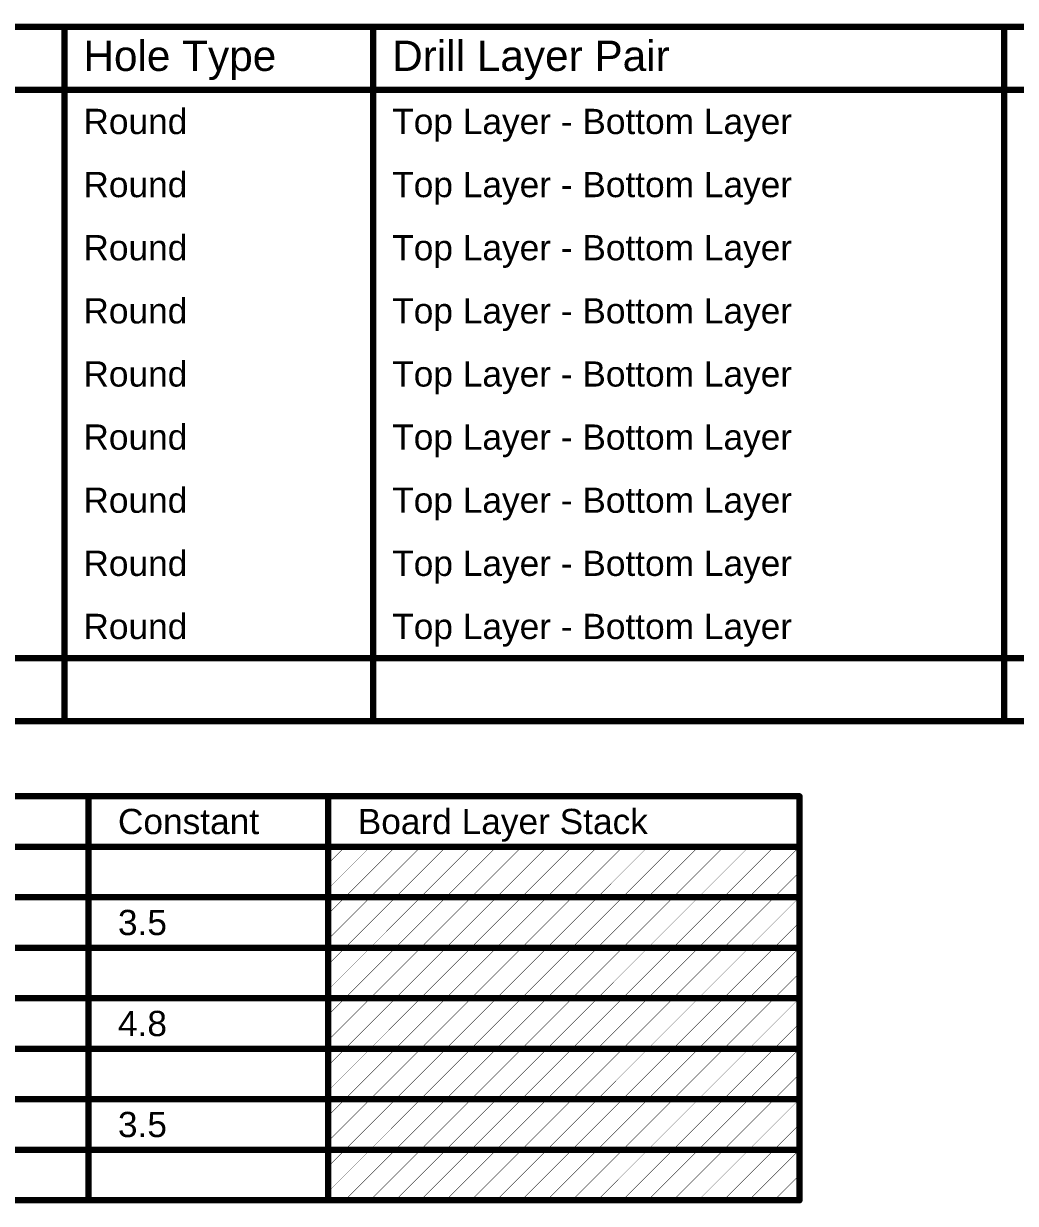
# Model space of a CAD drawing. Header units: inches. Extents: x -3 to 5381, y -57 to 5355.
# Drawn here: x 145.4 to 205.3, y -55 to 16.3 of the extents above; entities that cross this region are included whole.
import ezdxf

# ---------------------------------------------------------------- set-up
doc = ezdxf.new("R2010")
doc.units = ezdxf.units.IN
doc.layers.add('Drill Drawing', color=1, linetype='Continuous')
doc.layers.add('Fabrication', color=56, linetype='Continuous')
doc.styles.add('Arial', font='', dxfattribs={"height": 0.2})
doc.styles.get('Arial').set_extended_font_data('Arial')

msp = doc.modelspace()

# ---------------------------------------------------------------- linework, layer by layer
at = {"layer": 'Drill Drawing', "const_width": 0.381}
for points in [[(77.381, 16.066), (404.391, 16.066)], [(147.898, -25.845), (147.898, 16.066)], [(166.537, -25.845), (166.537, 16.066)], [(204.625, -25.845), (204.625, 16.066)], [(77.381, 12.255), (404.391, 12.255)], [(77.381, -22.035), (404.391, -22.035)], [(77.381, -25.845), (404.391, -25.845)]]:
    msp.add_lwpolyline(points, dxfattribs=at)
at = {"layer": 'Drill Drawing', "const_width": 0.191}
for points in [[(147.803, 16.066, 1), (147.994, 16.066, 1)], [(166.442, 16.066, 1), (166.632, 16.066, 1)], [(204.53, 16.066, 1), (204.721, 16.066, 1)], [(147.803, -25.845, 1), (147.994, -25.845, 1)], [(166.442, -25.845, 1), (166.632, -25.845, 1)], [(204.53, -25.845, 1), (204.721, -25.845, 1)]]:
    msp.add_lwpolyline(points, format="xyb", close=True, dxfattribs=at)
at = {"layer": 'Fabrication'}
for points, const_width in [([(76.977, -30.378), (192.262, -30.378)], 0.381), ([(149.348, -54.762), (149.348, -30.378)], 0.381), ([(163.822, -54.762), (163.822, -30.378)], 0.381), ([(192.262, -54.762), (192.262, -30.378)], 0.381), ([(76.977, -33.426), (192.262, -33.426)], 0.381), ([(163.822, -35.958), (166.354, -33.426)], 0.0254), ([(163.822, -34.434), (164.83, -33.426)], 0.0254), ([(164.83, -36.474), (167.878, -33.426)], 0.0254), ([(166.354, -36.474), (169.402, -33.426)], 0.0254), ([(167.878, -36.474), (170.926, -33.426)], 0.0254), ([(169.402, -36.474), (172.45, -33.426)], 0.0254), ([(170.926, -36.474), (173.974, -33.426)], 0.0254), ([(172.45, -36.474), (175.498, -33.426)], 0.0254), ([(173.974, -36.474), (177.022, -33.426)], 0.0254), ([(175.498, -36.474), (178.546, -33.426)], 0.0254), ([(177.022, -36.474), (180.07, -33.426)], 0.0254), ([(178.546, -36.474), (181.594, -33.426)], 0.0254), ([(180.07, -36.474), (183.118, -33.426)], 0.0254), ([(181.594, -36.474), (184.642, -33.426)], 0.0254), ([(183.118, -36.474), (186.166, -33.426)], 0.0254), ([(184.642, -36.474), (187.69, -33.426)], 0.0254), ([(186.166, -36.474), (189.214, -33.426)], 0.0254), ([(187.69, -36.474), (190.738, -33.426)], 0.0254), ([(189.214, -36.474), (192.262, -33.426)], 0.0254), ([(190.738, -36.474), (192.262, -34.95)], 0.0254), ([(132.842, -36.474), (149.348, -36.474)], 0.381), ([(149.348, -36.474), (163.822, -36.474)], 0.381), ([(163.822, -36.474), (192.262, -36.474)], 0.381), ([(163.822, -39.006), (166.354, -36.474)], 0.0254), ([(163.822, -37.482), (164.83, -36.474)], 0.0254), ([(164.83, -39.522), (167.878, -36.474)], 0.0254), ([(166.354, -39.522), (169.402, -36.474)], 0.0254), ([(167.878, -39.522), (170.926, -36.474)], 0.0254), ([(169.402, -39.522), (172.45, -36.474)], 0.0254), ([(170.926, -39.522), (173.974, -36.474)], 0.0254), ([(172.45, -39.522), (175.498, -36.474)], 0.0254), ([(173.974, -39.522), (177.022, -36.474)], 0.0254), ([(175.498, -39.522), (178.546, -36.474)], 0.0254), ([(177.022, -39.522), (180.07, -36.474)], 0.0254), ([(178.546, -39.522), (181.594, -36.474)], 0.0254), ([(180.07, -39.522), (183.118, -36.474)], 0.0254), ([(181.594, -39.522), (184.642, -36.474)], 0.0254), ([(183.118, -39.522), (186.166, -36.474)], 0.0254), ([(184.642, -39.522), (187.69, -36.474)], 0.0254), ([(186.166, -39.522), (189.214, -36.474)], 0.0254), ([(187.69, -39.522), (190.738, -36.474)], 0.0254), ([(189.214, -39.522), (192.262, -36.474)], 0.0254), ([(190.738, -39.522), (192.262, -37.998)], 0.0254), ([(132.842, -39.522), (149.348, -39.522)], 0.381), ([(149.348, -39.522), (163.822, -39.522)], 0.381), ([(163.822, -39.522), (192.262, -39.522)], 0.381), ([(163.822, -42.054), (166.354, -39.522)], 0.0254), ([(163.822, -40.53), (164.83, -39.522)], 0.0254), ([(164.83, -42.57), (167.878, -39.522)], 0.0254), ([(166.354, -42.57), (169.402, -39.522)], 0.0254), ([(167.878, -42.57), (170.926, -39.522)], 0.0254), ([(169.402, -42.57), (172.45, -39.522)], 0.0254), ([(170.926, -42.57), (173.974, -39.522)], 0.0254), ([(172.45, -42.57), (175.498, -39.522)], 0.0254), ([(173.974, -42.57), (177.022, -39.522)], 0.0254), ([(175.498, -42.57), (178.546, -39.522)], 0.0254), ([(177.022, -42.57), (180.07, -39.522)], 0.0254), ([(178.546, -42.57), (181.594, -39.522)], 0.0254), ([(180.07, -42.57), (183.118, -39.522)], 0.0254), ([(181.594, -42.57), (184.642, -39.522)], 0.0254), ([(183.118, -42.57), (186.166, -39.522)], 0.0254), ([(184.642, -42.57), (187.69, -39.522)], 0.0254), ([(186.166, -42.57), (189.214, -39.522)], 0.0254), ([(187.69, -42.57), (190.738, -39.522)], 0.0254), ([(189.214, -42.57), (192.262, -39.522)], 0.0254), ([(190.738, -42.57), (192.262, -41.046)], 0.0254), ([(132.842, -42.57), (149.348, -42.57)], 0.381), ([(149.348, -42.57), (163.822, -42.57)], 0.381), ([(163.822, -42.57), (192.262, -42.57)], 0.381), ([(163.822, -45.102), (166.354, -42.57)], 0.0254), ([(163.822, -43.578), (164.83, -42.57)], 0.0254), ([(164.83, -45.618), (167.878, -42.57)], 0.0254), ([(166.354, -45.618), (169.402, -42.57)], 0.0254), ([(167.878, -45.618), (170.926, -42.57)], 0.0254), ([(169.402, -45.618), (172.45, -42.57)], 0.0254), ([(170.926, -45.618), (173.974, -42.57)], 0.0254), ([(172.45, -45.618), (175.498, -42.57)], 0.0254), ([(173.974, -45.618), (177.022, -42.57)], 0.0254), ([(175.498, -45.618), (178.546, -42.57)], 0.0254), ([(177.022, -45.618), (180.07, -42.57)], 0.0254), ([(178.546, -45.618), (181.594, -42.57)], 0.0254), ([(180.07, -45.618), (183.118, -42.57)], 0.0254), ([(181.594, -45.618), (184.642, -42.57)], 0.0254), ([(183.118, -45.618), (186.166, -42.57)], 0.0254), ([(184.642, -45.618), (187.69, -42.57)], 0.0254), ([(186.166, -45.618), (189.214, -42.57)], 0.0254), ([(187.69, -45.618), (190.738, -42.57)], 0.0254), ([(189.214, -45.618), (192.262, -42.57)], 0.0254), ([(190.738, -45.618), (192.262, -44.094)], 0.0254), ([(132.842, -45.618), (149.348, -45.618)], 0.381), ([(149.348, -45.618), (163.822, -45.618)], 0.381), ([(163.822, -45.618), (192.262, -45.618)], 0.381), ([(163.822, -48.15), (166.354, -45.618)], 0.0254), ([(163.822, -46.626), (164.83, -45.618)], 0.0254), ([(164.83, -48.666), (167.878, -45.618)], 0.0254), ([(166.354, -48.666), (169.402, -45.618)], 0.0254), ([(167.878, -48.666), (170.926, -45.618)], 0.0254), ([(169.402, -48.666), (172.45, -45.618)], 0.0254), ([(170.926, -48.666), (173.974, -45.618)], 0.0254), ([(172.45, -48.666), (175.498, -45.618)], 0.0254), ([(173.974, -48.666), (177.022, -45.618)], 0.0254), ([(175.498, -48.666), (178.546, -45.618)], 0.0254), ([(177.022, -48.666), (180.07, -45.618)], 0.0254), ([(178.546, -48.666), (181.594, -45.618)], 0.0254), ([(180.07, -48.666), (183.118, -45.618)], 0.0254), ([(181.594, -48.666), (184.642, -45.618)], 0.0254), ([(183.118, -48.666), (186.166, -45.618)], 0.0254), ([(184.642, -48.666), (187.69, -45.618)], 0.0254), ([(186.166, -48.666), (189.214, -45.618)], 0.0254), ([(187.69, -48.666), (190.738, -45.618)], 0.0254), ([(189.214, -48.666), (192.262, -45.618)], 0.0254), ([(190.738, -48.666), (192.262, -47.142)], 0.0254), ([(132.842, -48.666), (149.348, -48.666)], 0.381), ([(149.348, -48.666), (163.822, -48.666)], 0.381), ([(163.822, -48.666), (192.262, -48.666)], 0.381), ([(163.822, -51.198), (166.354, -48.666)], 0.0254), ([(163.822, -49.674), (164.83, -48.666)], 0.0254), ([(164.83, -51.714), (167.878, -48.666)], 0.0254), ([(166.354, -51.714), (169.402, -48.666)], 0.0254), ([(167.878, -51.714), (170.926, -48.666)], 0.0254), ([(169.402, -51.714), (172.45, -48.666)], 0.0254), ([(170.926, -51.714), (173.974, -48.666)], 0.0254), ([(172.45, -51.714), (175.498, -48.666)], 0.0254), ([(173.974, -51.714), (177.022, -48.666)], 0.0254), ([(175.498, -51.714), (178.546, -48.666)], 0.0254), ([(177.022, -51.714), (180.07, -48.666)], 0.0254), ([(178.546, -51.714), (181.594, -48.666)], 0.0254), ([(180.07, -51.714), (183.118, -48.666)], 0.0254), ([(181.594, -51.714), (184.642, -48.666)], 0.0254), ([(183.118, -51.714), (186.166, -48.666)], 0.0254), ([(184.642, -51.714), (187.69, -48.666)], 0.0254), ([(186.166, -51.714), (189.214, -48.666)], 0.0254), ([(187.69, -51.714), (190.738, -48.666)], 0.0254), ([(189.214, -51.714), (192.262, -48.666)], 0.0254), ([(190.738, -51.714), (192.262, -50.19)], 0.0254), ([(132.842, -51.714), (149.348, -51.714)], 0.381), ([(149.348, -51.714), (163.822, -51.714)], 0.381), ([(163.822, -51.714), (192.262, -51.714)], 0.381), ([(163.822, -54.246), (166.354, -51.714)], 0.0254), ([(163.822, -52.722), (164.83, -51.714)], 0.0254), ([(164.83, -54.762), (167.878, -51.714)], 0.0254), ([(166.354, -54.762), (169.402, -51.714)], 0.0254), ([(167.878, -54.762), (170.926, -51.714)], 0.0254), ([(169.402, -54.762), (172.45, -51.714)], 0.0254), ([(170.926, -54.762), (173.974, -51.714)], 0.0254), ([(172.45, -54.762), (175.498, -51.714)], 0.0254), ([(173.974, -54.762), (177.022, -51.714)], 0.0254), ([(175.498, -54.762), (178.546, -51.714)], 0.0254), ([(177.022, -54.762), (180.07, -51.714)], 0.0254), ([(178.546, -54.762), (181.594, -51.714)], 0.0254), ([(180.07, -54.762), (183.118, -51.714)], 0.0254), ([(181.594, -54.762), (184.642, -51.714)], 0.0254), ([(183.118, -54.762), (186.166, -51.714)], 0.0254), ([(184.642, -54.762), (187.69, -51.714)], 0.0254), ([(186.166, -54.762), (189.214, -51.714)], 0.0254), ([(187.69, -54.762), (190.738, -51.714)], 0.0254), ([(189.214, -54.762), (192.262, -51.714)], 0.0254), ([(190.738, -54.762), (192.262, -53.238)], 0.0254), ([(132.842, -54.762), (149.348, -54.762)], 0.381), ([(149.348, -54.762), (163.822, -54.762)], 0.381), ([(163.822, -54.762), (192.262, -54.762)], 0.381)]:
    msp.add_lwpolyline(points, dxfattribs=dict(at, const_width=const_width))
for points, const_width in [([(149.253, -30.378, 1), (149.443, -30.378, 1)], 0.191), ([(163.727, -30.378, 1), (163.918, -30.378, 1)], 0.191), ([(192.167, -30.378, 1), (192.357, -30.378, 1)], 0.191), ([(192.167, -30.378, 1), (192.357, -30.378, 1)], 0.191), ([(164.824, -33.426, 1), (164.837, -33.426, 1)], 0.0127), ([(166.348, -33.426, 1), (166.361, -33.426, 1)], 0.0127), ([(167.872, -33.426, 1), (167.885, -33.426, 1)], 0.0127), ([(169.396, -33.426, 1), (169.409, -33.426, 1)], 0.0127), ([(170.92, -33.426, 1), (170.933, -33.426, 1)], 0.0127), ([(172.444, -33.426, 1), (172.457, -33.426, 1)], 0.0127), ([(173.968, -33.426, 1), (173.981, -33.426, 1)], 0.0127), ([(175.492, -33.426, 1), (175.505, -33.426, 1)], 0.0127), ([(177.016, -33.426, 1), (177.029, -33.426, 1)], 0.0127), ([(178.54, -33.426, 1), (178.553, -33.426, 1)], 0.0127), ([(180.064, -33.426, 1), (180.077, -33.426, 1)], 0.0127), ([(181.588, -33.426, 1), (181.601, -33.426, 1)], 0.0127), ([(183.112, -33.426, 1), (183.125, -33.426, 1)], 0.0127), ([(184.636, -33.426, 1), (184.649, -33.426, 1)], 0.0127), ([(186.16, -33.426, 1), (186.173, -33.426, 1)], 0.0127), ([(187.684, -33.426, 1), (187.697, -33.426, 1)], 0.0127), ([(189.208, -33.426, 1), (189.221, -33.426, 1)], 0.0127), ([(190.732, -33.426, 1), (190.745, -33.426, 1)], 0.0127), ([(192.167, -33.426, 1), (192.357, -33.426, 1)], 0.191), ([(192.256, -33.426, 1), (192.269, -33.426, 1)], 0.0127), ([(163.816, -34.434, 1), (163.829, -34.434, 1)], 0.0127), ([(192.256, -34.95, 1), (192.269, -34.95, 1)], 0.0127), ([(149.253, -36.474, 1), (149.443, -36.474, 1)], 0.191), ([(149.253, -36.474, 1), (149.443, -36.474, 1)], 0.191), ([(163.727, -36.474, 1), (163.918, -36.474, 1)], 0.191), ([(163.727, -36.474, 1), (163.918, -36.474, 1)], 0.191), ([(163.816, -35.958, 1), (163.829, -35.958, 1)], 0.0127), ([(192.167, -36.474, 1), (192.357, -36.474, 1)], 0.191), ([(164.824, -36.474, 1), (164.837, -36.474, 1)], 0.0127), ([(164.824, -36.474, 1), (164.837, -36.474, 1)], 0.0127), ([(166.348, -36.474, 1), (166.361, -36.474, 1)], 0.0127), ([(166.348, -36.474, 1), (166.361, -36.474, 1)], 0.0127), ([(167.872, -36.474, 1), (167.885, -36.474, 1)], 0.0127), ([(167.872, -36.474, 1), (167.885, -36.474, 1)], 0.0127), ([(169.396, -36.474, 1), (169.409, -36.474, 1)], 0.0127), ([(169.396, -36.474, 1), (169.409, -36.474, 1)], 0.0127), ([(170.92, -36.474, 1), (170.933, -36.474, 1)], 0.0127), ([(170.92, -36.474, 1), (170.933, -36.474, 1)], 0.0127), ([(172.444, -36.474, 1), (172.457, -36.474, 1)], 0.0127), ([(172.444, -36.474, 1), (172.457, -36.474, 1)], 0.0127), ([(173.968, -36.474, 1), (173.981, -36.474, 1)], 0.0127), ([(173.968, -36.474, 1), (173.981, -36.474, 1)], 0.0127), ([(175.492, -36.474, 1), (175.505, -36.474, 1)], 0.0127), ([(175.492, -36.474, 1), (175.505, -36.474, 1)], 0.0127), ([(177.016, -36.474, 1), (177.029, -36.474, 1)], 0.0127), ([(177.016, -36.474, 1), (177.029, -36.474, 1)], 0.0127), ([(178.54, -36.474, 1), (178.553, -36.474, 1)], 0.0127), ([(178.54, -36.474, 1), (178.553, -36.474, 1)], 0.0127), ([(180.064, -36.474, 1), (180.077, -36.474, 1)], 0.0127), ([(180.064, -36.474, 1), (180.077, -36.474, 1)], 0.0127), ([(181.588, -36.474, 1), (181.601, -36.474, 1)], 0.0127), ([(181.588, -36.474, 1), (181.601, -36.474, 1)], 0.0127), ([(183.112, -36.474, 1), (183.125, -36.474, 1)], 0.0127), ([(183.112, -36.474, 1), (183.125, -36.474, 1)], 0.0127), ([(184.636, -36.474, 1), (184.649, -36.474, 1)], 0.0127), ([(184.636, -36.474, 1), (184.649, -36.474, 1)], 0.0127), ([(186.16, -36.474, 1), (186.173, -36.474, 1)], 0.0127), ([(186.16, -36.474, 1), (186.173, -36.474, 1)], 0.0127), ([(187.684, -36.474, 1), (187.697, -36.474, 1)], 0.0127), ([(187.684, -36.474, 1), (187.697, -36.474, 1)], 0.0127), ([(189.208, -36.474, 1), (189.221, -36.474, 1)], 0.0127), ([(189.208, -36.474, 1), (189.221, -36.474, 1)], 0.0127), ([(190.732, -36.474, 1), (190.745, -36.474, 1)], 0.0127), ([(190.732, -36.474, 1), (190.745, -36.474, 1)], 0.0127), ([(192.256, -36.474, 1), (192.269, -36.474, 1)], 0.0127), ([(163.816, -37.482, 1), (163.829, -37.482, 1)], 0.0127), ([(192.256, -37.998, 1), (192.269, -37.998, 1)], 0.0127), ([(163.816, -39.006, 1), (163.829, -39.006, 1)], 0.0127), ([(149.253, -39.522, 1), (149.443, -39.522, 1)], 0.191), ([(149.253, -39.522, 1), (149.443, -39.522, 1)], 0.191), ([(163.727, -39.522, 1), (163.918, -39.522, 1)], 0.191), ([(163.727, -39.522, 1), (163.918, -39.522, 1)], 0.191), ([(164.824, -39.522, 1), (164.837, -39.522, 1)], 0.0127), ([(164.824, -39.522, 1), (164.837, -39.522, 1)], 0.0127), ([(166.348, -39.522, 1), (166.361, -39.522, 1)], 0.0127), ([(166.348, -39.522, 1), (166.361, -39.522, 1)], 0.0127), ([(167.872, -39.522, 1), (167.885, -39.522, 1)], 0.0127), ([(167.872, -39.522, 1), (167.885, -39.522, 1)], 0.0127), ([(169.396, -39.522, 1), (169.409, -39.522, 1)], 0.0127), ([(169.396, -39.522, 1), (169.409, -39.522, 1)], 0.0127), ([(170.92, -39.522, 1), (170.933, -39.522, 1)], 0.0127), ([(170.92, -39.522, 1), (170.933, -39.522, 1)], 0.0127), ([(172.444, -39.522, 1), (172.457, -39.522, 1)], 0.0127), ([(172.444, -39.522, 1), (172.457, -39.522, 1)], 0.0127), ([(173.968, -39.522, 1), (173.981, -39.522, 1)], 0.0127), ([(173.968, -39.522, 1), (173.981, -39.522, 1)], 0.0127), ([(175.492, -39.522, 1), (175.505, -39.522, 1)], 0.0127), ([(175.492, -39.522, 1), (175.505, -39.522, 1)], 0.0127), ([(177.016, -39.522, 1), (177.029, -39.522, 1)], 0.0127), ([(177.016, -39.522, 1), (177.029, -39.522, 1)], 0.0127), ([(178.54, -39.522, 1), (178.553, -39.522, 1)], 0.0127), ([(178.54, -39.522, 1), (178.553, -39.522, 1)], 0.0127), ([(180.064, -39.522, 1), (180.077, -39.522, 1)], 0.0127), ([(180.064, -39.522, 1), (180.077, -39.522, 1)], 0.0127), ([(181.588, -39.522, 1), (181.601, -39.522, 1)], 0.0127), ([(181.588, -39.522, 1), (181.601, -39.522, 1)], 0.0127), ([(183.112, -39.522, 1), (183.125, -39.522, 1)], 0.0127), ([(183.112, -39.522, 1), (183.125, -39.522, 1)], 0.0127), ([(184.636, -39.522, 1), (184.649, -39.522, 1)], 0.0127), ([(184.636, -39.522, 1), (184.649, -39.522, 1)], 0.0127), ([(186.16, -39.522, 1), (186.173, -39.522, 1)], 0.0127), ([(186.16, -39.522, 1), (186.173, -39.522, 1)], 0.0127), ([(187.684, -39.522, 1), (187.697, -39.522, 1)], 0.0127), ([(187.684, -39.522, 1), (187.697, -39.522, 1)], 0.0127), ([(189.208, -39.522, 1), (189.221, -39.522, 1)], 0.0127), ([(189.208, -39.522, 1), (189.221, -39.522, 1)], 0.0127), ([(190.732, -39.522, 1), (190.745, -39.522, 1)], 0.0127), ([(190.732, -39.522, 1), (190.745, -39.522, 1)], 0.0127), ([(192.167, -39.522, 1), (192.357, -39.522, 1)], 0.191), ([(192.256, -39.522, 1), (192.269, -39.522, 1)], 0.0127), ([(163.816, -40.53, 1), (163.829, -40.53, 1)], 0.0127), ([(192.256, -41.046, 1), (192.269, -41.046, 1)], 0.0127), ([(149.253, -42.57, 1), (149.443, -42.57, 1)], 0.191), ([(149.253, -42.57, 1), (149.443, -42.57, 1)], 0.191), ([(163.727, -42.57, 1), (163.918, -42.57, 1)], 0.191), ([(163.727, -42.57, 1), (163.918, -42.57, 1)], 0.191), ([(163.816, -42.054, 1), (163.829, -42.054, 1)], 0.0127), ([(164.824, -42.57, 1), (164.837, -42.57, 1)], 0.0127), ([(164.824, -42.57, 1), (164.837, -42.57, 1)], 0.0127), ([(166.348, -42.57, 1), (166.361, -42.57, 1)], 0.0127), ([(166.348, -42.57, 1), (166.361, -42.57, 1)], 0.0127), ([(167.872, -42.57, 1), (167.885, -42.57, 1)], 0.0127), ([(167.872, -42.57, 1), (167.885, -42.57, 1)], 0.0127), ([(169.396, -42.57, 1), (169.409, -42.57, 1)], 0.0127), ([(169.396, -42.57, 1), (169.409, -42.57, 1)], 0.0127), ([(170.92, -42.57, 1), (170.933, -42.57, 1)], 0.0127), ([(170.92, -42.57, 1), (170.933, -42.57, 1)], 0.0127), ([(172.444, -42.57, 1), (172.457, -42.57, 1)], 0.0127), ([(172.444, -42.57, 1), (172.457, -42.57, 1)], 0.0127), ([(173.968, -42.57, 1), (173.981, -42.57, 1)], 0.0127), ([(173.968, -42.57, 1), (173.981, -42.57, 1)], 0.0127), ([(175.492, -42.57, 1), (175.505, -42.57, 1)], 0.0127), ([(175.492, -42.57, 1), (175.505, -42.57, 1)], 0.0127), ([(177.016, -42.57, 1), (177.029, -42.57, 1)], 0.0127), ([(177.016, -42.57, 1), (177.029, -42.57, 1)], 0.0127), ([(178.54, -42.57, 1), (178.553, -42.57, 1)], 0.0127), ([(178.54, -42.57, 1), (178.553, -42.57, 1)], 0.0127), ([(180.064, -42.57, 1), (180.077, -42.57, 1)], 0.0127), ([(180.064, -42.57, 1), (180.077, -42.57, 1)], 0.0127), ([(181.588, -42.57, 1), (181.601, -42.57, 1)], 0.0127), ([(181.588, -42.57, 1), (181.601, -42.57, 1)], 0.0127), ([(183.112, -42.57, 1), (183.125, -42.57, 1)], 0.0127), ([(183.112, -42.57, 1), (183.125, -42.57, 1)], 0.0127), ([(184.636, -42.57, 1), (184.649, -42.57, 1)], 0.0127), ([(184.636, -42.57, 1), (184.649, -42.57, 1)], 0.0127), ([(186.16, -42.57, 1), (186.173, -42.57, 1)], 0.0127), ([(186.16, -42.57, 1), (186.173, -42.57, 1)], 0.0127), ([(187.684, -42.57, 1), (187.697, -42.57, 1)], 0.0127), ([(187.684, -42.57, 1), (187.697, -42.57, 1)], 0.0127), ([(189.208, -42.57, 1), (189.221, -42.57, 1)], 0.0127), ([(189.208, -42.57, 1), (189.221, -42.57, 1)], 0.0127), ([(190.732, -42.57, 1), (190.745, -42.57, 1)], 0.0127), ([(190.732, -42.57, 1), (190.745, -42.57, 1)], 0.0127), ([(192.167, -42.57, 1), (192.357, -42.57, 1)], 0.191), ([(192.256, -42.57, 1), (192.269, -42.57, 1)], 0.0127), ([(163.816, -43.578, 1), (163.829, -43.578, 1)], 0.0127), ([(192.256, -44.094, 1), (192.269, -44.094, 1)], 0.0127), ([(149.253, -45.618, 1), (149.443, -45.618, 1)], 0.191), ([(149.253, -45.618, 1), (149.443, -45.618, 1)], 0.191), ([(163.727, -45.618, 1), (163.918, -45.618, 1)], 0.191), ([(163.727, -45.618, 1), (163.918, -45.618, 1)], 0.191), ([(163.816, -45.102, 1), (163.829, -45.102, 1)], 0.0127), ([(192.167, -45.618, 1), (192.357, -45.618, 1)], 0.191), ([(164.824, -45.618, 1), (164.837, -45.618, 1)], 0.0127), ([(164.824, -45.618, 1), (164.837, -45.618, 1)], 0.0127), ([(166.348, -45.618, 1), (166.361, -45.618, 1)], 0.0127), ([(166.348, -45.618, 1), (166.361, -45.618, 1)], 0.0127), ([(167.872, -45.618, 1), (167.885, -45.618, 1)], 0.0127), ([(167.872, -45.618, 1), (167.885, -45.618, 1)], 0.0127), ([(169.396, -45.618, 1), (169.409, -45.618, 1)], 0.0127), ([(169.396, -45.618, 1), (169.409, -45.618, 1)], 0.0127), ([(170.92, -45.618, 1), (170.933, -45.618, 1)], 0.0127), ([(170.92, -45.618, 1), (170.933, -45.618, 1)], 0.0127), ([(172.444, -45.618, 1), (172.457, -45.618, 1)], 0.0127), ([(172.444, -45.618, 1), (172.457, -45.618, 1)], 0.0127), ([(173.968, -45.618, 1), (173.981, -45.618, 1)], 0.0127), ([(173.968, -45.618, 1), (173.981, -45.618, 1)], 0.0127), ([(175.492, -45.618, 1), (175.505, -45.618, 1)], 0.0127), ([(175.492, -45.618, 1), (175.505, -45.618, 1)], 0.0127), ([(177.016, -45.618, 1), (177.029, -45.618, 1)], 0.0127), ([(177.016, -45.618, 1), (177.029, -45.618, 1)], 0.0127), ([(178.54, -45.618, 1), (178.553, -45.618, 1)], 0.0127), ([(178.54, -45.618, 1), (178.553, -45.618, 1)], 0.0127), ([(180.064, -45.618, 1), (180.077, -45.618, 1)], 0.0127), ([(180.064, -45.618, 1), (180.077, -45.618, 1)], 0.0127), ([(181.588, -45.618, 1), (181.601, -45.618, 1)], 0.0127), ([(181.588, -45.618, 1), (181.601, -45.618, 1)], 0.0127), ([(183.112, -45.618, 1), (183.125, -45.618, 1)], 0.0127), ([(183.112, -45.618, 1), (183.125, -45.618, 1)], 0.0127), ([(184.636, -45.618, 1), (184.649, -45.618, 1)], 0.0127), ([(184.636, -45.618, 1), (184.649, -45.618, 1)], 0.0127), ([(186.16, -45.618, 1), (186.173, -45.618, 1)], 0.0127), ([(186.16, -45.618, 1), (186.173, -45.618, 1)], 0.0127), ([(187.684, -45.618, 1), (187.697, -45.618, 1)], 0.0127), ([(187.684, -45.618, 1), (187.697, -45.618, 1)], 0.0127), ([(189.208, -45.618, 1), (189.221, -45.618, 1)], 0.0127), ([(189.208, -45.618, 1), (189.221, -45.618, 1)], 0.0127), ([(190.732, -45.618, 1), (190.745, -45.618, 1)], 0.0127), ([(190.732, -45.618, 1), (190.745, -45.618, 1)], 0.0127), ([(192.256, -45.618, 1), (192.269, -45.618, 1)], 0.0127), ([(163.816, -46.626, 1), (163.829, -46.626, 1)], 0.0127), ([(192.256, -47.142, 1), (192.269, -47.142, 1)], 0.0127), ([(163.816, -48.15, 1), (163.829, -48.15, 1)], 0.0127), ([(149.253, -48.666, 1), (149.443, -48.666, 1)], 0.191), ([(149.253, -48.666, 1), (149.443, -48.666, 1)], 0.191), ([(163.727, -48.666, 1), (163.918, -48.666, 1)], 0.191), ([(163.727, -48.666, 1), (163.918, -48.666, 1)], 0.191), ([(164.824, -48.666, 1), (164.837, -48.666, 1)], 0.0127), ([(164.824, -48.666, 1), (164.837, -48.666, 1)], 0.0127), ([(166.348, -48.666, 1), (166.361, -48.666, 1)], 0.0127), ([(166.348, -48.666, 1), (166.361, -48.666, 1)], 0.0127), ([(167.872, -48.666, 1), (167.885, -48.666, 1)], 0.0127), ([(167.872, -48.666, 1), (167.885, -48.666, 1)], 0.0127), ([(169.396, -48.666, 1), (169.409, -48.666, 1)], 0.0127), ([(169.396, -48.666, 1), (169.409, -48.666, 1)], 0.0127), ([(170.92, -48.666, 1), (170.933, -48.666, 1)], 0.0127), ([(170.92, -48.666, 1), (170.933, -48.666, 1)], 0.0127), ([(172.444, -48.666, 1), (172.457, -48.666, 1)], 0.0127), ([(172.444, -48.666, 1), (172.457, -48.666, 1)], 0.0127), ([(173.968, -48.666, 1), (173.981, -48.666, 1)], 0.0127), ([(173.968, -48.666, 1), (173.981, -48.666, 1)], 0.0127), ([(175.492, -48.666, 1), (175.505, -48.666, 1)], 0.0127), ([(175.492, -48.666, 1), (175.505, -48.666, 1)], 0.0127), ([(177.016, -48.666, 1), (177.029, -48.666, 1)], 0.0127), ([(177.016, -48.666, 1), (177.029, -48.666, 1)], 0.0127), ([(178.54, -48.666, 1), (178.553, -48.666, 1)], 0.0127), ([(178.54, -48.666, 1), (178.553, -48.666, 1)], 0.0127), ([(180.064, -48.666, 1), (180.077, -48.666, 1)], 0.0127), ([(180.064, -48.666, 1), (180.077, -48.666, 1)], 0.0127), ([(181.588, -48.666, 1), (181.601, -48.666, 1)], 0.0127), ([(181.588, -48.666, 1), (181.601, -48.666, 1)], 0.0127), ([(183.112, -48.666, 1), (183.125, -48.666, 1)], 0.0127), ([(183.112, -48.666, 1), (183.125, -48.666, 1)], 0.0127), ([(184.636, -48.666, 1), (184.649, -48.666, 1)], 0.0127), ([(184.636, -48.666, 1), (184.649, -48.666, 1)], 0.0127), ([(186.16, -48.666, 1), (186.173, -48.666, 1)], 0.0127), ([(186.16, -48.666, 1), (186.173, -48.666, 1)], 0.0127), ([(187.684, -48.666, 1), (187.697, -48.666, 1)], 0.0127), ([(187.684, -48.666, 1), (187.697, -48.666, 1)], 0.0127), ([(189.208, -48.666, 1), (189.221, -48.666, 1)], 0.0127), ([(189.208, -48.666, 1), (189.221, -48.666, 1)], 0.0127), ([(190.732, -48.666, 1), (190.745, -48.666, 1)], 0.0127), ([(190.732, -48.666, 1), (190.745, -48.666, 1)], 0.0127), ([(192.167, -48.666, 1), (192.357, -48.666, 1)], 0.191), ([(192.256, -48.666, 1), (192.269, -48.666, 1)], 0.0127), ([(163.816, -49.674, 1), (163.829, -49.674, 1)], 0.0127), ([(192.256, -50.19, 1), (192.269, -50.19, 1)], 0.0127), ([(163.816, -51.198, 1), (163.829, -51.198, 1)], 0.0127), ([(149.253, -51.714, 1), (149.443, -51.714, 1)], 0.191), ([(149.253, -51.714, 1), (149.443, -51.714, 1)], 0.191), ([(163.727, -51.714, 1), (163.918, -51.714, 1)], 0.191), ([(163.727, -51.714, 1), (163.918, -51.714, 1)], 0.191), ([(164.824, -51.714, 1), (164.837, -51.714, 1)], 0.0127), ([(164.824, -51.714, 1), (164.837, -51.714, 1)], 0.0127), ([(166.348, -51.714, 1), (166.361, -51.714, 1)], 0.0127), ([(166.348, -51.714, 1), (166.361, -51.714, 1)], 0.0127), ([(167.872, -51.714, 1), (167.885, -51.714, 1)], 0.0127), ([(167.872, -51.714, 1), (167.885, -51.714, 1)], 0.0127), ([(169.396, -51.714, 1), (169.409, -51.714, 1)], 0.0127), ([(169.396, -51.714, 1), (169.409, -51.714, 1)], 0.0127), ([(170.92, -51.714, 1), (170.933, -51.714, 1)], 0.0127), ([(170.92, -51.714, 1), (170.933, -51.714, 1)], 0.0127), ([(172.444, -51.714, 1), (172.457, -51.714, 1)], 0.0127), ([(172.444, -51.714, 1), (172.457, -51.714, 1)], 0.0127), ([(173.968, -51.714, 1), (173.981, -51.714, 1)], 0.0127), ([(173.968, -51.714, 1), (173.981, -51.714, 1)], 0.0127), ([(175.492, -51.714, 1), (175.505, -51.714, 1)], 0.0127), ([(175.492, -51.714, 1), (175.505, -51.714, 1)], 0.0127), ([(177.016, -51.714, 1), (177.029, -51.714, 1)], 0.0127), ([(177.016, -51.714, 1), (177.029, -51.714, 1)], 0.0127), ([(178.54, -51.714, 1), (178.553, -51.714, 1)], 0.0127), ([(178.54, -51.714, 1), (178.553, -51.714, 1)], 0.0127), ([(180.064, -51.714, 1), (180.077, -51.714, 1)], 0.0127), ([(180.064, -51.714, 1), (180.077, -51.714, 1)], 0.0127), ([(181.588, -51.714, 1), (181.601, -51.714, 1)], 0.0127), ([(181.588, -51.714, 1), (181.601, -51.714, 1)], 0.0127), ([(183.112, -51.714, 1), (183.125, -51.714, 1)], 0.0127), ([(183.112, -51.714, 1), (183.125, -51.714, 1)], 0.0127), ([(184.636, -51.714, 1), (184.649, -51.714, 1)], 0.0127), ([(184.636, -51.714, 1), (184.649, -51.714, 1)], 0.0127), ([(186.16, -51.714, 1), (186.173, -51.714, 1)], 0.0127), ([(186.16, -51.714, 1), (186.173, -51.714, 1)], 0.0127), ([(187.684, -51.714, 1), (187.697, -51.714, 1)], 0.0127), ([(187.684, -51.714, 1), (187.697, -51.714, 1)], 0.0127), ([(189.208, -51.714, 1), (189.221, -51.714, 1)], 0.0127), ([(189.208, -51.714, 1), (189.221, -51.714, 1)], 0.0127), ([(190.732, -51.714, 1), (190.745, -51.714, 1)], 0.0127), ([(190.732, -51.714, 1), (190.745, -51.714, 1)], 0.0127), ([(192.167, -51.714, 1), (192.357, -51.714, 1)], 0.191), ([(192.256, -51.714, 1), (192.269, -51.714, 1)], 0.0127), ([(163.816, -52.722, 1), (163.829, -52.722, 1)], 0.0127), ([(192.256, -53.238, 1), (192.269, -53.238, 1)], 0.0127), ([(149.253, -54.762, 1), (149.443, -54.762, 1)], 0.191), ([(149.253, -54.762, 1), (149.443, -54.762, 1)], 0.191), ([(149.253, -54.762, 1), (149.443, -54.762, 1)], 0.191), ([(163.727, -54.762, 1), (163.918, -54.762, 1)], 0.191), ([(163.727, -54.762, 1), (163.918, -54.762, 1)], 0.191), ([(163.727, -54.762, 1), (163.918, -54.762, 1)], 0.191), ([(163.816, -54.246, 1), (163.829, -54.246, 1)], 0.0127), ([(164.824, -54.762, 1), (164.837, -54.762, 1)], 0.0127), ([(166.348, -54.762, 1), (166.361, -54.762, 1)], 0.0127), ([(167.872, -54.762, 1), (167.885, -54.762, 1)], 0.0127), ([(169.396, -54.762, 1), (169.409, -54.762, 1)], 0.0127), ([(170.92, -54.762, 1), (170.933, -54.762, 1)], 0.0127), ([(172.444, -54.762, 1), (172.457, -54.762, 1)], 0.0127), ([(173.968, -54.762, 1), (173.981, -54.762, 1)], 0.0127), ([(175.492, -54.762, 1), (175.505, -54.762, 1)], 0.0127), ([(177.016, -54.762, 1), (177.029, -54.762, 1)], 0.0127), ([(178.54, -54.762, 1), (178.553, -54.762, 1)], 0.0127), ([(180.064, -54.762, 1), (180.077, -54.762, 1)], 0.0127), ([(181.588, -54.762, 1), (181.601, -54.762, 1)], 0.0127), ([(183.112, -54.762, 1), (183.125, -54.762, 1)], 0.0127), ([(184.636, -54.762, 1), (184.649, -54.762, 1)], 0.0127), ([(186.16, -54.762, 1), (186.173, -54.762, 1)], 0.0127), ([(187.684, -54.762, 1), (187.697, -54.762, 1)], 0.0127), ([(189.208, -54.762, 1), (189.221, -54.762, 1)], 0.0127), ([(190.732, -54.762, 1), (190.745, -54.762, 1)], 0.0127), ([(192.167, -54.762, 1), (192.357, -54.762, 1)], 0.191), ([(192.167, -54.762, 1), (192.357, -54.762, 1)], 0.191)]:
    msp.add_lwpolyline(points, format="xyb", close=True, dxfattribs=dict(at, const_width=const_width))

# ---------------------------------------------------------------- texts
at = {"layer": 'Drill Drawing', "style": 'Arial'}
for s, height, p in [('Hole Type', 1.8288, (149.041, 13.399)), ('Drill Layer Pair', 1.8288, (167.68, 13.399)), ('Round', 1.524, (149.041, 9.588)), ('Top Layer - Bottom Layer', 1.524, (167.68, 9.588)), ('Round', 1.524, (149.041, 5.779)), ('Top Layer - Bottom Layer', 1.524, (167.68, 5.779)), ('Round', 1.524, (149.041, 1.968)), ('Top Layer - Bottom Layer', 1.524, (167.68, 1.968)), ('Round', 1.524, (149.041, -1.841)), ('Top Layer - Bottom Layer', 1.524, (167.68, -1.841)), ('Round', 1.524, (149.041, -5.652)), ('Top Layer - Bottom Layer', 1.524, (167.68, -5.652)), ('Round', 1.524, (149.041, -9.461)), ('Top Layer - Bottom Layer', 1.524, (167.68, -9.461)), ('Round', 1.524, (149.041, -13.271)), ('Top Layer - Bottom Layer', 1.524, (167.68, -13.271)), ('Round', 1.524, (149.041, -17.081)), ('Top Layer - Bottom Layer', 1.524, (167.68, -17.081)), ('Round', 1.524, (149.041, -20.892)), ('Top Layer - Bottom Layer', 1.524, (167.68, -20.892))]:
    msp.add_text(s, height=height, dxfattribs=at).set_placement(p)
at = {"layer": 'Fabrication', "style": 'Arial'}
for s, p in [('Constant', (151.126, -32.664)), ('Board Layer Stack', (165.6, -32.664)), ('3.5', (151.126, -38.76)), ('4.8', (151.126, -44.856)), ('3.5', (151.126, -50.952))]:
    msp.add_text(s, height=1.524, dxfattribs=at).set_placement(p)

doc.saveas('drawing.dxf')
